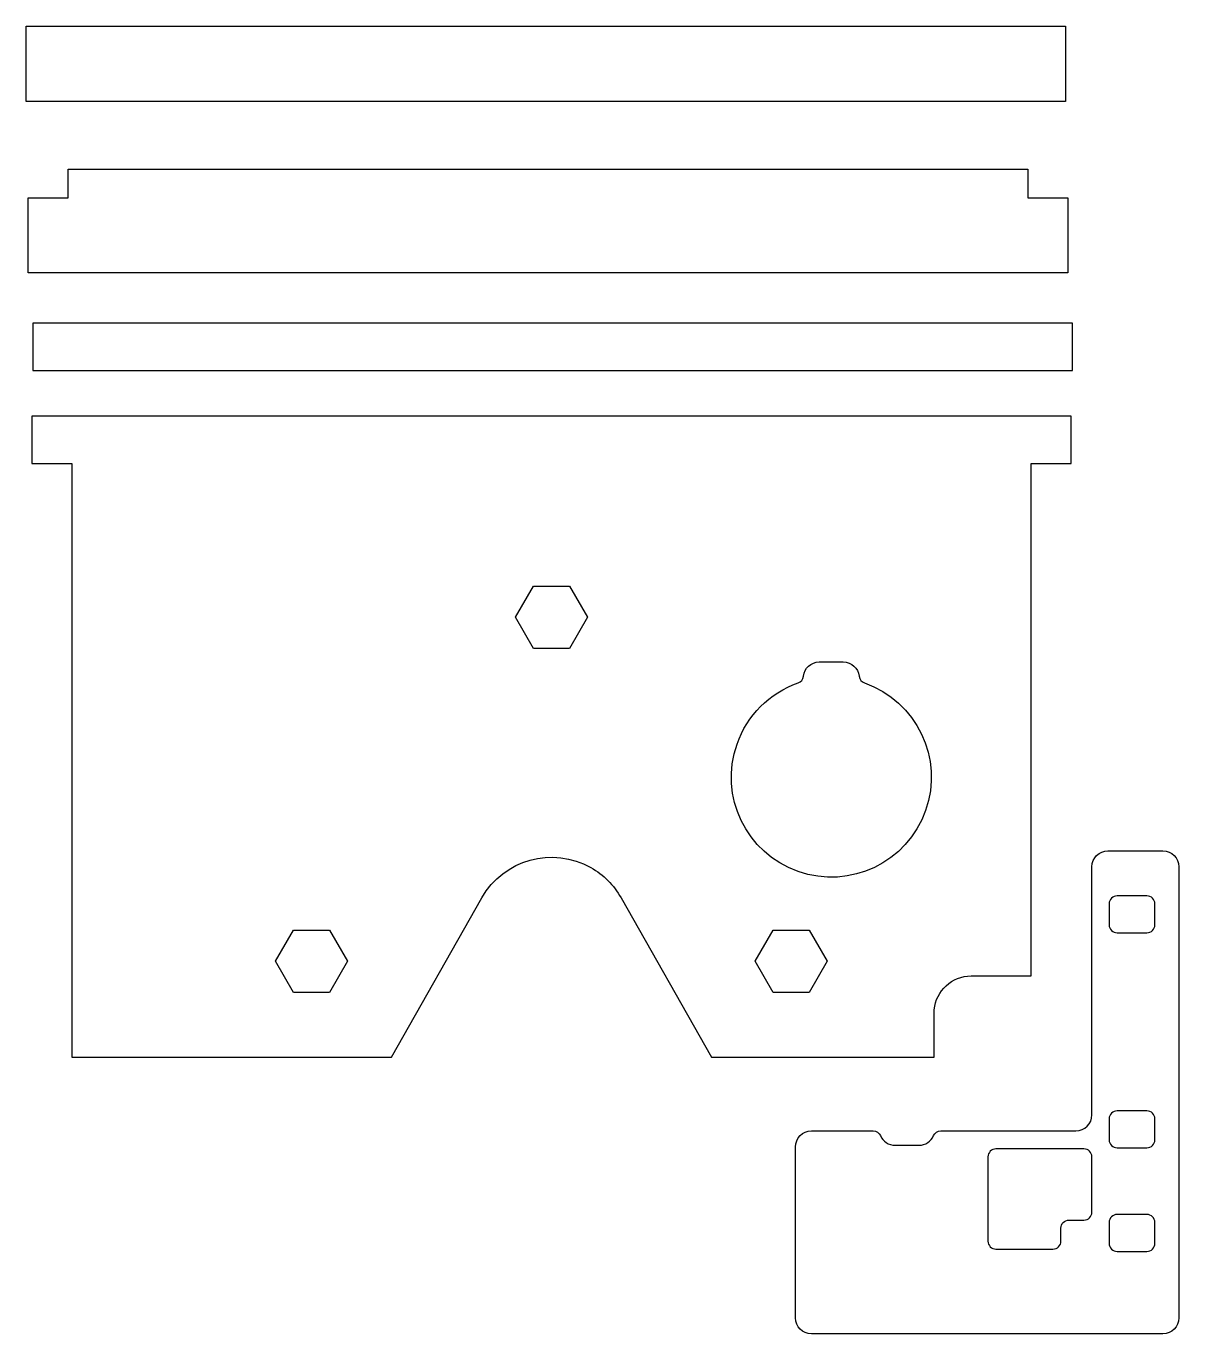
# Model space of a CAD drawing. Extents: x 511 to 655, y 329 to 492.
import ezdxf

# ---------------------------------------------------------------- set-up
doc = ezdxf.new("R2010")
doc.units = 0
doc.layers.add('viewfinder_final_cuts', color=7, linetype='CONTINUOUS')

msp = doc.modelspace()

# ---------------------------------------------------------------- linework, layer by layer
at = {"layer": 'viewfinder_final_cuts', "color": 7}
for p, q in [((511.064144, 482.948673), (511.064144, 492.364771)), ((511.064144, 492.364771), (641.067585, 492.364771)), ((641.067585, 492.364771), (641.067585, 482.948673)), ((641.067585, 482.948673), (511.064144, 482.948673)), ((516.331152, 470.917435), (516.331152, 474.501657)), ((516.331152, 474.501657), (636.334295, 474.501657)), ((636.334295, 474.501657), (636.334295, 470.917435)), ((511.331021, 461.501337), (511.331021, 470.917435)), ((511.331021, 470.917435), (516.331152, 470.917435)), ((636.334295, 470.917435), (641.334426, 470.917435)), ((641.334426, 470.917435), (641.334426, 461.501337)), ((641.334426, 461.501337), (511.331021, 461.501337)), ((511.916561, 455.223551), (511.916561, 449.310855)), ((641.920002, 455.223551), (511.916561, 455.223551)), ((641.920002, 449.310855), (641.920002, 455.223551)), ((511.916561, 449.310855), (641.920002, 449.310855)), ((511.765657, 443.602055), (511.765657, 437.689239)), ((641.769101, 443.602055), (511.765657, 443.602055)), ((511.765657, 443.602055), (511.765657, 443.602055)), ((641.769101, 437.689239), (641.769101, 443.602055)), ((511.765657, 437.689239), (516.765885, 437.689239)), ((516.765885, 437.689239), (516.765885, 363.449842)), ((636.768873, 373.600126), (636.768873, 437.689239)), ((636.768873, 437.689239), (641.769101, 437.689239)), ((572.263774, 418.451137), (574.515828, 422.351674)), ((574.515828, 422.351674), (579.01893, 422.351674)), ((574.515828, 422.351674), (574.515828, 422.351674)), ((579.01893, 422.351674), (581.270984, 418.451137)), ((574.515828, 414.551115), (572.263774, 418.451137)), ((581.270984, 418.451137), (579.01893, 414.551115)), ((579.01893, 414.551115), (574.515828, 414.551115)), ((610.26818, 412.860779), (613.268502, 412.860779)), ((610.26818, 412.860779), (610.26818, 412.860779)), ((646.371282, 389.257954), (653.240112, 389.257954)), ((644.371384, 356.229452), (644.371384, 387.258092)), ((655.240009, 387.258092), (655.240009, 330.8548)), ((556.766546, 363.449842), (568.06817, 383.382476)), ((585.466588, 383.382476), (596.767709, 363.449842)), ((646.522165, 382.615995), (646.522165, 379.999089)), ((651.24025, 383.615943), (647.522113, 383.615943)), ((652.240198, 379.999089), (652.240198, 382.615995)), ((542.263013, 375.450143), (544.514565, 379.350165)), ((544.514565, 379.350165), (549.01817, 379.350165)), ((544.514565, 379.350165), (544.514565, 379.350165)), ((549.01817, 379.350165), (551.270224, 375.450143)), ((602.264534, 375.450143), (604.516588, 379.350165)), ((604.516588, 379.350165), (609.019664, 379.350165)), ((604.516588, 379.350165), (604.516588, 379.350165)), ((609.019664, 379.350165), (611.271744, 375.450143)), ((647.522113, 378.998647), (651.24025, 378.998647)), ((647.522113, 378.998647), (647.522113, 378.998647)), ((544.514565, 371.550124), (542.263013, 375.450143)), ((551.270224, 375.450143), (549.01817, 371.550124)), ((604.516588, 371.550124), (602.264534, 375.450143)), ((611.271744, 375.450143), (609.019664, 371.550124)), ((629.26857, 373.600126), (636.768873, 373.600126)), ((549.01817, 371.550124), (544.514565, 371.550124)), ((609.019664, 371.550124), (604.516588, 371.550124)), ((624.637833, 363.449842), (624.637833, 369.375061)), ((516.765885, 363.449842), (556.766546, 363.449842)), ((596.767709, 363.449842), (624.637833, 363.449842)), ((651.24025, 356.737982), (647.522113, 356.737982)), ((646.522165, 355.738033), (646.522165, 353.121128)), ((652.240198, 353.121128), (652.240198, 355.738033)), ((609.289823, 354.229097), (616.996853, 354.229097)), ((625.481617, 354.229097), (642.371029, 354.229097)), ((607.289925, 330.8548), (607.289925, 352.229207)), ((619.739312, 352.445742), (622.739157, 352.445742)), ((643.370942, 351.978064), (632.367486, 351.978064)), ((647.522113, 352.121204), (651.24025, 352.121204)), ((647.522113, 352.121204), (647.522113, 352.121204)), ((631.367537, 350.977604), (631.367537, 340.446979)), ((644.371384, 344.0726), (644.371384, 350.977604)), ((651.24025, 343.782694), (647.522113, 343.782694)), ((640.495133, 340.446979), (640.495133, 342.072205)), ((641.495081, 343.072143), (643.370942, 343.072143)), ((646.522165, 342.782756), (646.522165, 340.165343)), ((652.240198, 340.165343), (652.240198, 342.782756)), ((632.367486, 339.446523), (639.49522, 339.446523)), ((632.367486, 339.446523), (632.367486, 339.446523)), ((647.522113, 339.165405), (651.24025, 339.165405)), ((647.522113, 339.165405), (647.522113, 339.165405)), ((653.240112, 328.854406), (609.289823, 328.854406))]:
    msp.add_line(p, q, dxfattribs=at)
for points in [[(608.279677, 411.076911), (608.390061, 412.091781), (609.247285, 412.860779), (610.26818, 412.860779)], [(613.268502, 412.860779), (614.28937, 412.860779), (615.146091, 412.091781), (615.256502, 411.076911)], [(607.61769, 410.241819), (607.980698, 410.369629), (608.238032, 410.694286), (608.279677, 411.076911)], [(615.256502, 411.076911), (615.298121, 410.694286), (615.555481, 410.369629), (615.918489, 410.241819)], [(599.976814, 402.601457), (601.234537, 406.174462), (604.044677, 408.984131), (607.61769, 410.241819)], [(615.918489, 410.241819), (622.430546, 407.949575), (625.851609, 400.812223), (623.559365, 394.300155)], [(607.61769, 386.659795), (601.10558, 388.95204), (597.68457, 396.089358), (599.976814, 402.601457)], [(623.559365, 394.300155), (621.267121, 387.788055), (614.129747, 384.367517), (607.61769, 386.659795)], [(568.06817, 383.382476), (570.792188, 388.186992), (576.894855, 389.873697), (581.699371, 387.149687)], [(644.371384, 387.258092), (644.371384, 388.362674), (645.266699, 389.257954), (646.371282, 389.257954)], [(653.240112, 389.257954), (654.344694, 389.257954), (655.240009, 388.362674), (655.240009, 387.258092)], [(581.699371, 387.149687), (583.272583, 386.257724), (584.574625, 384.955688), (585.466588, 383.382476)], [(647.522113, 383.615943), (646.969804, 383.615943), (646.522165, 383.168304), (646.522165, 382.615995)], [(652.240198, 382.615995), (652.240198, 383.168304), (651.792523, 383.615943), (651.24025, 383.615943)], [(646.522165, 379.999089), (646.522165, 379.446781), (646.969804, 378.998647), (647.522113, 378.998647)], [(651.24025, 378.998647), (651.792523, 378.998647), (652.240198, 379.446781), (652.240198, 379.999089)], [(624.637833, 369.375061), (624.857516, 371.768519), (626.865016, 373.600126), (629.26857, 373.600126)], [(647.522113, 356.737982), (646.969804, 356.737982), (646.522165, 356.290307), (646.522165, 355.738033)], [(652.240198, 355.738033), (652.240198, 356.290307), (651.792523, 356.737982), (651.24025, 356.737982)], [(642.371029, 354.229097), (643.475611, 354.229097), (644.371384, 355.12487), (644.371384, 356.229452)], [(607.289925, 352.229207), (607.289925, 353.333817), (608.185205, 354.229097), (609.289823, 354.229097)], [(616.996853, 354.229097), (617.392317, 354.229097), (617.750668, 353.996334), (617.911006, 353.634807)], [(617.911006, 353.634807), (618.231681, 352.911789), (618.948384, 352.445742), (619.739312, 352.445742)], [(622.739157, 352.445742), (623.530085, 352.445742), (624.246753, 352.911789), (624.567428, 353.634807)], [(624.567428, 353.634807), (624.727766, 353.996334), (625.086117, 354.229097), (625.481617, 354.229097)], [(632.367486, 351.978064), (631.815177, 351.978064), (631.367537, 351.529913), (631.367537, 350.977604)], [(644.371384, 350.977604), (644.371384, 351.529913), (643.923216, 351.978064), (643.370942, 351.978064)], [(646.522165, 353.121128), (646.522165, 352.56885), (646.969804, 352.121204), (647.522113, 352.121204)], [(651.24025, 352.121204), (651.792523, 352.121204), (652.240198, 352.56885), (652.240198, 353.121128)], [(643.370942, 343.072143), (643.923216, 343.072143), (644.371384, 343.520302), (644.371384, 344.0726)], [(647.522113, 343.782694), (646.969804, 343.782694), (646.522165, 343.335058), (646.522165, 342.782756)], [(652.240198, 342.782756), (652.240198, 343.335058), (651.792523, 343.782694), (651.24025, 343.782694)], [(640.495133, 342.072205), (640.495133, 342.624504), (640.942808, 343.072143), (641.495081, 343.072143)], [(631.367537, 340.446979), (631.367537, 339.894685), (631.815177, 339.446523), (632.367486, 339.446523)], [(639.49522, 339.446523), (640.047528, 339.446523), (640.495133, 339.894685), (640.495133, 340.446979)], [(646.522165, 340.165343), (646.522165, 339.613045), (646.969804, 339.165405), (647.522113, 339.165405)], [(651.24025, 339.165405), (651.792523, 339.165405), (652.240198, 339.613045), (652.240198, 340.165343)], [(609.289823, 328.854406), (608.185205, 328.854406), (607.289925, 329.750204), (607.289925, 330.8548)], [(655.240009, 330.8548), (655.240009, 329.750204), (654.344694, 328.854406), (653.240112, 328.854406)]]:
    msp.add_open_spline(points, degree=3, dxfattribs=at)

doc.saveas('drawing.dxf')
